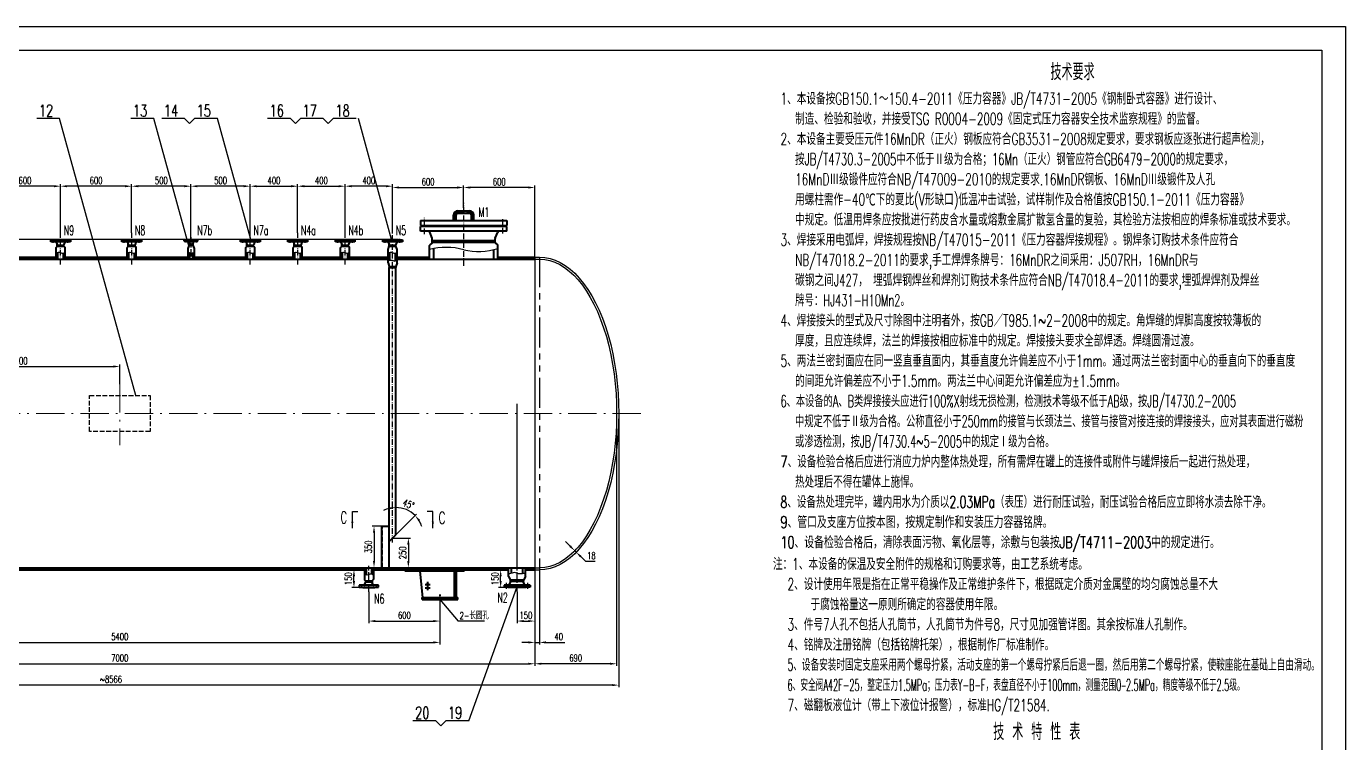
# Model space of a CAD drawing. Header units: millimetres. Extents: x -377034 to -360214, y -58044 to -36999.
# Drawn here: x -371340 to -360214, y -52202 to -46164 of the extents above; entities that cross this region are included whole.
import ezdxf
from ezdxf.enums import TextEntityAlignment as Align

# ---------------------------------------------------------------- set-up
doc = ezdxf.new("R2010")
doc.units = ezdxf.units.MM
for name, pattern in [('ACAD_ISO02W100', [11, 8, -3]), ('ACAD_ISO10W100', [18.7, 12, -3, 0.7, -3]), ('CENTERX2', [101.6, 63.5, -12.7, 12.7, -12.7]), ('PHANTOMX2', [127, 63.5, -12.7, 12.7, -12.7, 12.7, -12.7])]:
    doc.linetypes.add(name, pattern=pattern)
for name, color, linetype in [('cdr_dim', 7, 'Continuous'), ('cdr_dwg1', 4, 'Continuous'), ('cdr_text', 7, 'Continuous'), ('图层1', 1, 'CENTERX2'), ('图层3', 211, 'Continuous'), ('图层5', 231, 'PHANTOMX2')]:
    doc.layers.add(name, color=color, linetype=linetype)
doc.layers.add('中心线', color=1, linetype='ACAD_ISO10W100', lineweight=18)
doc.layers.add('图层2', color=4, linetype='Continuous', lineweight=40)
doc.styles.add('HZ', font='ROMANS.shx', dxfattribs={"width": 0.667, "height": 54, "bigfont": 'HZ.shx'})
doc.styles.add('比例1：20', font='ROMANS.shx', dxfattribs={"width": 0.7, "height": 60, "bigfont": 'HZ.shx'})
doc.dimstyles.new('副本比例1：20', dxfattribs={"dimtxt": 60, "dimasz": 55, "dimexe": 17, "dimexo": 0, "dimgap": 18, "dimtad": 1, "dimtoh": 1, "dimdsep": 46, "dimtxsty": '比例1：20', "dimcen": 25, "dimclre": 256, "dimclrt": 256, "dimadec": 0, "dimazin": 0, "dimtfac": 1, "dimtmove": 0, "dimatfit": 3, "dimfxl": 1, "dimlwd": -1, "dimlwe": -1, "dimarcsym": 0})
doc.dimstyles.new('比例1：20', dxfattribs={"dimtxt": 60, "dimasz": 55, "dimexe": 17, "dimexo": 0, "dimgap": 18, "dimtad": 1, "dimdsep": 46, "dimtxsty": '比例1：20', "dimcen": 25, "dimclrd": 256, "dimclre": 256, "dimclrt": 256, "dimadec": 0, "dimazin": 0, "dimtfac": 1, "dimtmove": 0, "dimatfit": 3, "dimfxl": 1, "dimlwd": -1, "dimlwe": -1, "dimarcsym": 0})

# ---------------------------------------------------------------- blocks, each defined once
blk = doc.blocks.new('*D6')
for p, q in [((-373252, -51043), (-373252, -51374)), ((-367852, -51005), (-367852, -51374)), ((-373197, -51357), (-367907, -51357))]:
    blk.add_line(p, q)
for points in [[(-373197, -51348), (-373197, -51366), (-373252, -51357)], [(-367907, -51348), (-367907, -51366), (-367852, -51357)]]:
    blk.add_solid(points)
at = {"layer": 'Defpoints', "color": 0}
for p in [(-373252, -51043), (-367852, -51005), (-367852, -51357)]:
    blk.add_point(p, dxfattribs=at)
at = {"insert": (-370552, -51309), "char_height": 60, "attachment_point": 5, "style": '比例1：20'}
blk.add_mtext('5400', dxfattribs=at)
blk = doc.blocks.new('*D5')
for p, q in [((-367052, -50745), (-367052, -51554)), ((-374052, -51206), (-374052, -51554)), ((-373997, -51537), (-367107, -51537))]:
    blk.add_line(p, q)
for points in [[(-373997, -51528), (-373997, -51546), (-374052, -51537)], [(-367107, -51528), (-367107, -51546), (-367052, -51537)]]:
    blk.add_solid(points)
at = {"layer": 'Defpoints', "color": 0}
for p in [(-367052, -50745), (-374052, -51206), (-367052, -51537)]:
    blk.add_point(p, dxfattribs=at)
at = {"insert": (-370552, -51489), "char_height": 60, "attachment_point": 5, "style": '比例1：20'}
blk.add_mtext('7000', dxfattribs=at)
blk = doc.blocks.new('*D9')
for p, q in [((-366362, -49427), (-366362, -51554)), ((-367052, -50727), (-367052, -51554)), ((-366417, -51537), (-366997, -51537))]:
    blk.add_line(p, q)
for points in [[(-366997, -51528), (-366997, -51546), (-367052, -51537)], [(-366417, -51528), (-366417, -51546), (-366362, -51537)]]:
    blk.add_solid(points)
at = {"layer": 'Defpoints', "color": 0}
for p in [(-366362, -49427), (-367052, -50727), (-367052, -51537)]:
    blk.add_point(p, dxfattribs=at)
at = {"insert": (-366707, -51489), "char_height": 60, "attachment_point": 5, "style": '比例1：20'}
blk.add_mtext('690', dxfattribs=at)
blk = doc.blocks.new('*D12')
for p, q in [((-367052, -50739), (-367052, -51374)), ((-367012, -50739), (-367012, -51374)), ((-367107, -51357), (-367162, -51357)), ((-367052, -51357), (-367012, -51357)), ((-366957, -51357), (-366798, -51357))]:
    blk.add_line(p, q)
for points in [[(-367107, -51348), (-367107, -51366), (-367052, -51357)], [(-366957, -51348), (-366957, -51366), (-367012, -51357)]]:
    blk.add_solid(points)
at = {"layer": 'Defpoints', "color": 0}
for p in [(-367052, -50739), (-367012, -50739), (-367012, -51357)]:
    blk.add_point(p, dxfattribs=at)
at = {"insert": (-366850, -51309), "char_height": 60, "attachment_point": 5, "style": '比例1：20'}
blk.add_mtext('40', dxfattribs=at)
blk = doc.blocks.new('*D17')
for p, q in [((-367652, -47652), (-367652, -47505)), ((-367052, -48109), (-367052, -47505)), ((-367107, -47522), (-367597, -47522))]:
    blk.add_line(p, q)
for points in [[(-367597, -47513), (-367597, -47531), (-367652, -47522)], [(-367107, -47513), (-367107, -47531), (-367052, -47522)]]:
    blk.add_solid(points)
at = {"layer": 'Defpoints', "color": 0}
for p in [(-367652, -47522), (-367652, -47652), (-367052, -48109)]:
    blk.add_point(p, dxfattribs=at)
at = {"insert": (-367352, -47474), "char_height": 60, "attachment_point": 5, "style": '比例1：20'}
blk.add_mtext('600', dxfattribs=at)
blk = doc.blocks.new('*D27')
for p, q in [((-368252, -47905), (-368252, -47505)), ((-367652, -47692), (-367652, -47505))]:
    blk.add_line(p, q)
at = {"color": 0}
blk.add_line((-368197, -47522), (-367707, -47522), dxfattribs=at)
for points in [[(-368197, -47513), (-368197, -47531), (-368252, -47522)], [(-367707, -47513), (-367707, -47531), (-367652, -47522)]]:
    blk.add_solid(points, dxfattribs=at)
at = {"layer": 'Defpoints', "color": 0}
for p in [(-367652, -47522), (-367652, -47692), (-368252, -47905)]:
    blk.add_point(p, dxfattribs=at)
at = {"insert": (-367952, -47474), "char_height": 60, "attachment_point": 5, "style": '比例1：20'}
blk.add_mtext('600', dxfattribs=at)
blk = doc.blocks.new('*D28')
for p, q in [((-368652, -47905), (-368652, -47494)), ((-368252, -47905), (-368252, -47494))]:
    blk.add_line(p, q)
at = {"color": 0}
blk.add_line((-368307, -47511), (-368597, -47511), dxfattribs=at)
for points in [[(-368597, -47502), (-368597, -47520), (-368652, -47511)], [(-368307, -47502), (-368307, -47520), (-368252, -47511)]]:
    blk.add_solid(points, dxfattribs=at)
at = {"layer": 'Defpoints', "color": 0}
for p in [(-368652, -47511), (-368652, -47905), (-368252, -47905)]:
    blk.add_point(p, dxfattribs=at)
at = {"insert": (-368452, -47463), "char_height": 60, "attachment_point": 5, "style": '比例1：20'}
blk.add_mtext('400', dxfattribs=at)
blk = doc.blocks.new('*D29')
for p, q in [((-369052, -47905), (-369052, -47494)), ((-368652, -47700), (-368652, -47494))]:
    blk.add_line(p, q)
at = {"color": 0}
blk.add_line((-368997, -47511), (-368707, -47511), dxfattribs=at)
for points in [[(-368997, -47502), (-368997, -47520), (-369052, -47511)], [(-368707, -47502), (-368707, -47520), (-368652, -47511)]]:
    blk.add_solid(points, dxfattribs=at)
at = {"layer": 'Defpoints', "color": 0}
for p in [(-368652, -47511), (-368652, -47700), (-369052, -47905)]:
    blk.add_point(p, dxfattribs=at)
at = {"insert": (-368852, -47463), "char_height": 60, "attachment_point": 5, "style": '比例1：20'}
blk.add_mtext('400', dxfattribs=at)
blk = doc.blocks.new('*D30')
for p, q in [((-369452, -47905), (-369452, -47494)), ((-369052, -47783), (-369052, -47494))]:
    blk.add_line(p, q)
at = {"color": 0}
blk.add_line((-369397, -47511), (-369107, -47511), dxfattribs=at)
for points in [[(-369397, -47502), (-369397, -47520), (-369452, -47511)], [(-369107, -47502), (-369107, -47520), (-369052, -47511)]]:
    blk.add_solid(points, dxfattribs=at)
at = {"layer": 'Defpoints', "color": 0}
for p in [(-369052, -47511), (-369052, -47783), (-369452, -47905)]:
    blk.add_point(p, dxfattribs=at)
at = {"insert": (-369252, -47463), "char_height": 60, "attachment_point": 5, "style": '比例1：20'}
blk.add_mtext('400', dxfattribs=at)
blk = doc.blocks.new('*D31')
for p, q in [((-369952, -47955), (-369952, -47494)), ((-369452, -47619), (-369452, -47494))]:
    blk.add_line(p, q)
at = {"color": 0}
blk.add_line((-369507, -47511), (-369897, -47511), dxfattribs=at)
for points in [[(-369897, -47502), (-369897, -47520), (-369952, -47511)], [(-369507, -47502), (-369507, -47520), (-369452, -47511)]]:
    blk.add_solid(points, dxfattribs=at)
at = {"layer": 'Defpoints', "color": 0}
for p in [(-369952, -47511), (-369452, -47619), (-369952, -47955)]:
    blk.add_point(p, dxfattribs=at)
at = {"insert": (-369702, -47463), "char_height": 60, "attachment_point": 5, "style": '比例1：20'}
blk.add_mtext('500', dxfattribs=at)
blk = doc.blocks.new('*D32')
for p, q in [((-370452, -47905), (-370452, -47494)), ((-369952, -47556), (-369952, -47494))]:
    blk.add_line(p, q)
at = {"color": 0}
blk.add_line((-370007, -47511), (-370397, -47511), dxfattribs=at)
for points in [[(-370397, -47502), (-370397, -47520), (-370452, -47511)], [(-370007, -47502), (-370007, -47520), (-369952, -47511)]]:
    blk.add_solid(points, dxfattribs=at)
at = {"layer": 'Defpoints', "color": 0}
for p in [(-370452, -47511), (-369952, -47556), (-370452, -47905)]:
    blk.add_point(p, dxfattribs=at)
at = {"insert": (-370202, -47463), "char_height": 60, "attachment_point": 5, "style": '比例1：20'}
blk.add_mtext('500', dxfattribs=at)
blk = doc.blocks.new('*D33')
for p, q in [((-371052, -47905), (-371052, -47494)), ((-370452, -47779), (-370452, -47494))]:
    blk.add_line(p, q)
at = {"color": 0}
blk.add_line((-370507, -47511), (-370997, -47511), dxfattribs=at)
for points in [[(-370997, -47502), (-370997, -47520), (-371052, -47511)], [(-370507, -47502), (-370507, -47520), (-370452, -47511)]]:
    blk.add_solid(points, dxfattribs=at)
at = {"layer": 'Defpoints', "color": 0}
for p in [(-371052, -47511), (-370452, -47779), (-371052, -47905)]:
    blk.add_point(p, dxfattribs=at)
at = {"insert": (-370752, -47463), "char_height": 60, "attachment_point": 5, "style": '比例1：20'}
blk.add_mtext('600', dxfattribs=at)
blk = doc.blocks.new('*D34')
for p, q in [((-371652, -47905), (-371652, -47494)), ((-371052, -47805), (-371052, -47494))]:
    blk.add_line(p, q)
at = {"color": 0}
blk.add_line((-371107, -47511), (-371597, -47511), dxfattribs=at)
for points in [[(-371597, -47502), (-371597, -47520), (-371652, -47511)], [(-371107, -47502), (-371107, -47520), (-371052, -47511)]]:
    blk.add_solid(points, dxfattribs=at)
at = {"layer": 'Defpoints', "color": 0}
for p in [(-371652, -47511), (-371052, -47805), (-371652, -47905)]:
    blk.add_point(p, dxfattribs=at)
at = {"insert": (-371352, -47463), "char_height": 60, "attachment_point": 5, "style": '比例1：20'}
blk.add_mtext('600', dxfattribs=at)
blk = doc.blocks.new('*D38')
for p, q in [((-368452, -50930), (-368452, -51194)), ((-367852, -51064), (-367852, -51194))]:
    blk.add_line(p, q)
at = {"color": 0}
blk.add_line((-368397, -51177), (-367907, -51177), dxfattribs=at)
for points in [[(-368397, -51168), (-368397, -51186), (-368452, -51177)], [(-367907, -51168), (-367907, -51186), (-367852, -51177)]]:
    blk.add_solid(points, dxfattribs=at)
at = {"layer": 'Defpoints', "color": 0}
for p in [(-368452, -50930), (-367852, -51064), (-367852, -51177)]:
    blk.add_point(p, dxfattribs=at)
at = {"insert": (-368152, -51129), "char_height": 60, "attachment_point": 5, "style": '比例1：20'}
blk.add_mtext('600', dxfattribs=at)
blk = doc.blocks.new('*D40')
for p, q in [((-367202, -50930), (-367202, -51194)), ((-367052, -50949), (-367052, -51194))]:
    blk.add_line(p, q)
at = {"color": 0}
blk.add_line((-367147, -51177), (-367107, -51177), dxfattribs=at)
for points in [[(-367147, -51168), (-367147, -51186), (-367202, -51177)], [(-367107, -51168), (-367107, -51186), (-367052, -51177)]]:
    blk.add_solid(points, dxfattribs=at)
at = {"layer": 'Defpoints', "color": 0}
for p in [(-367202, -50930), (-367052, -50949), (-367052, -51177)]:
    blk.add_point(p, dxfattribs=at)
at = {"insert": (-367127, -51129), "char_height": 60, "attachment_point": 5, "style": '比例1：20'}
blk.add_mtext('150', dxfattribs=at)
blk = doc.blocks.new('*D42')
for p, q in [((-367298, -50745), (-367357, -50745)), ((-367280, -50895), (-367357, -50895))]:
    blk.add_line(p, q)
at = {"color": 0}
blk.add_line((-367340, -50840), (-367340, -50800), dxfattribs=at)
for points in [[(-367349, -50800), (-367331, -50800), (-367340, -50745)], [(-367349, -50840), (-367331, -50840), (-367340, -50895)]]:
    blk.add_solid(points, dxfattribs=at)
at = {"layer": 'Defpoints', "color": 0}
for p in [(-367340, -50745), (-367298, -50745), (-367280, -50895)]:
    blk.add_point(p, dxfattribs=at)
at = {"insert": (-367388, -50820), "char_height": 60, "attachment_point": 5, "rotation": 90, "style": '比例1：20'}
blk.add_mtext('150', dxfattribs=at)
blk = doc.blocks.new('*D45')
for p, q in [((-368501, -50745), (-368594, -50745)), ((-368501, -50895), (-368594, -50895))]:
    blk.add_line(p, q)
at = {"color": 0}
blk.add_line((-368577, -50840), (-368577, -50800), dxfattribs=at)
for points in [[(-368587, -50800), (-368568, -50800), (-368577, -50745)], [(-368587, -50840), (-368568, -50840), (-368577, -50895)]]:
    blk.add_solid(points, dxfattribs=at)
at = {"layer": 'Defpoints', "color": 0}
for p in [(-368577, -50745), (-368501, -50745), (-368501, -50895)]:
    blk.add_point(p, dxfattribs=at)
at = {"insert": (-368625, -50820), "char_height": 60, "attachment_point": 5, "rotation": 90, "style": '比例1：20'}
blk.add_mtext('150', dxfattribs=at)
blk = doc.blocks.new('*D48')
for p, q in [((-366344, -49427), (-366344, -51734)), ((-374910, -51207), (-374910, -51734))]:
    blk.add_line(p, q)
at = {"color": 0}
blk.add_line((-366399, -51717), (-374855, -51717), dxfattribs=at)
for points in [[(-374855, -51708), (-374855, -51726), (-374910, -51717)], [(-366399, -51708), (-366399, -51726), (-366344, -51717)]]:
    blk.add_solid(points, dxfattribs=at)
at = {"layer": 'Defpoints', "color": 0}
for p in [(-366344, -49427), (-374910, -51207), (-374910, -51717)]:
    blk.add_point(p, dxfattribs=at)
at = {"insert": (-370627, -51669), "char_height": 60, "attachment_point": 5, "style": '比例1：20'}
blk.add_mtext('~8566', dxfattribs=at)
blk = doc.blocks.new('*D49')
for p, q in [((-372252, -49131), (-372252, -49014)), ((-370552, -49180), (-370552, -49014))]:
    blk.add_line(p, q)
at = {"color": 0}
blk.add_line((-372197, -49031), (-370607, -49031), dxfattribs=at)
for points in [[(-372197, -49022), (-372197, -49040), (-372252, -49031)], [(-370607, -49022), (-370607, -49040), (-370552, -49031)]]:
    blk.add_solid(points, dxfattribs=at)
at = {"layer": 'Defpoints', "color": 0}
for p in [(-370552, -49031), (-372252, -49131), (-370552, -49180)]:
    blk.add_point(p, dxfattribs=at)
at = {"insert": (-371402, -48983), "char_height": 60, "attachment_point": 5, "style": '比例1：20'}
blk.add_mtext('1700', dxfattribs=at)
blk = doc.blocks.new('*D53')
for p, q in [((-368252, -50477), (-368101, -50477)), ((-368225, -50727), (-368101, -50727))]:
    blk.add_line(p, q)
at = {"color": 0}
blk.add_line((-368118, -50532), (-368118, -50672), dxfattribs=at)
for points in [[(-368128, -50532), (-368109, -50532), (-368118, -50477)], [(-368128, -50672), (-368109, -50672), (-368118, -50727)]]:
    blk.add_solid(points, dxfattribs=at)
at = {"layer": 'Defpoints', "color": 0}
for p in [(-368252, -50477), (-368225, -50727), (-368118, -50727)]:
    blk.add_point(p, dxfattribs=at)
at = {"insert": (-368166, -50602), "char_height": 60, "attachment_point": 5, "rotation": 90, "style": '比例1：20'}
blk.add_mtext('250', dxfattribs=at)
blk = doc.blocks.new('*D52')
for p, q in [((-368343, -50377), (-368425, -50377)), ((-368343, -50727), (-368425, -50727))]:
    blk.add_line(p, q)
at = {"color": 0}
blk.add_line((-368408, -50432), (-368408, -50672), dxfattribs=at)
for points in [[(-368417, -50432), (-368399, -50432), (-368408, -50377)], [(-368417, -50672), (-368399, -50672), (-368408, -50727)]]:
    blk.add_solid(points, dxfattribs=at)
at = {"layer": 'Defpoints', "color": 0}
for p in [(-368343, -50377), (-368408, -50727), (-368343, -50727)]:
    blk.add_point(p, dxfattribs=at)
at = {"insert": (-368456, -50552), "char_height": 60, "attachment_point": 5, "rotation": 90, "style": '比例1：20'}
blk.add_mtext('350', dxfattribs=at)
blk = doc.blocks.new('*D75')
at = {"color": 0}
for p, q in [((-366755, -50546), (-366794, -50507)), ((-366715, -50584), (-366703, -50596)), ((-366663, -50634), (-366624, -50673)), ((-366624, -50673), (-366544, -50673))]:
    blk.add_line(p, q, dxfattribs=at)
for p, q in [((-366715, -50584), (-366703, -50572)), ((-366703, -50596), (-366691, -50584))]:
    blk.add_line(p, q)
for points in [[(-366748, -50539), (-366761, -50552), (-366715, -50584)], [(-366657, -50628), (-366670, -50641), (-366703, -50596)]]:
    blk.add_solid(points, dxfattribs=at)
at = {"layer": 'Defpoints', "color": 0}
for p in [(-366715, -50584), (-366703, -50596), (-366703, -50596)]:
    blk.add_point(p, dxfattribs=at)
at = {"insert": (-366575, -50625), "char_height": 60, "attachment_point": 5, "style": '比例1：20'}
blk.add_mtext('18', dxfattribs=at)
blk = doc.blocks.new('*D76')
blk.add_line((-368223, -50449), (-368049, -50275))
at = {"color": 0}
for start, end in [(103.7807, 117.5614), (45, 90), (17.4386, 31.2193)]:
    blk.add_arc((-368223, -50449), 229, start, end, dxfattribs=at)
for points in [[(-368279, -50217), (-368277, -50235), (-368223, -50219)], [(-368034, -50336), (-368020, -50324), (-368061, -50287)]]:
    blk.add_solid(points, dxfattribs=at)
at = {"layer": 'Defpoints', "color": 0}
for p in [(-368223, -48195), (-368108, -50250), (-368280, -50506), (-368223, -50449), (-368223, -50449)]:
    blk.add_point(p, dxfattribs=at)
at = {"insert": (-368117, -50193), "char_height": 60, "attachment_point": 5, "rotation": 337.5, "style": '比例1：20'}
blk.add_mtext('45°', dxfattribs=at)

msp = doc.modelspace()

# ---------------------------------------------------------------- linework, layer by layer
for p, q in [((-368301.109, -47959.16), (-372851.609, -47959.16)), ((-367201.609, -50703.714), (-367201.609, -49346.212))]:
    msp.add_line(p, q)
at = {"color": 6, "linetype": 'ACAD_ISO02W100', "ltscale": 5}
msp.add_line((-368337.109, -50727.16), (-368337.109, -50377.16), dxfattribs=at)
msp.add_lwpolyline([(-370807.293, -49275.236), (-370295.924, -49275.236), (-370295.924, -49579.084), (-370807.293, -49579.084)], close=True, dxfattribs=at)
for centre, radius, start, end in [((-367799.762, -48604.208), 577.544, 75.1361801, 104.1152095), ((-367524.859, -47582.337), 480.665, 254.7104808, 289.7278844)]:
    msp.add_arc(centre, radius, start, end)
for points, knots in [([(-371089.609, -48074.437), (-371074.614, -48068.61), (-371051.327, -48065.654), (-371040.471, -48080.915), (-371026.678, -48074.587), (-371013.609, -48068.312)], [34.44288027, 34.44288027, 34.44288027, 34.44288027, 44.492954703, 77.289842387, 88.133092098, 88.133092098, 88.133092098, 88.133092098]), ([(-370489.609, -48074.437), (-370474.614, -48068.61), (-370451.327, -48065.654), (-370440.471, -48080.915), (-370426.678, -48074.587), (-370413.609, -48068.312)], [34.44288027, 34.44288027, 34.44288027, 34.44288027, 44.492954703, 77.289842387, 88.133092098, 88.133092098, 88.133092098, 88.133092098]), ([(-369489.609, -48074.437), (-369474.614, -48068.61), (-369451.327, -48065.654), (-369440.471, -48080.915), (-369426.678, -48074.587), (-369413.609, -48068.312)], [34.44288027, 34.44288027, 34.44288027, 34.44288027, 44.492954703, 77.289842387, 88.133092098, 88.133092098, 88.133092098, 88.133092098]), ([(-369089.609, -48074.437), (-369074.614, -48068.61), (-369051.327, -48065.654), (-369040.471, -48080.915), (-369026.678, -48074.587), (-369013.609, -48068.312)], [34.44288027, 34.44288027, 34.44288027, 34.44288027, 44.492954703, 77.289842387, 88.133092098, 88.133092098, 88.133092098, 88.133092098]), ([(-368689.609, -48074.437), (-368674.614, -48068.61), (-368651.327, -48065.654), (-368640.471, -48080.915), (-368626.678, -48074.587), (-368613.609, -48068.312)], [34.44288027, 34.44288027, 34.44288027, 34.44288027, 44.492954703, 77.289842387, 88.133092098, 88.133092098, 88.133092098, 88.133092098]), ([(-368289.609, -48074.437), (-368274.614, -48068.61), (-368251.327, -48065.654), (-368240.471, -48080.915), (-368226.678, -48074.587), (-368213.609, -48068.312)], [34.44288027, 34.44288027, 34.44288027, 34.44288027, 44.492954703, 77.289842387, 88.133092098, 88.133092098, 88.133092098, 88.133092098]), ([(-368289.609, -48139.574), (-368274.614, -48133.747), (-368251.327, -48130.79), (-368240.471, -48146.051), (-368226.678, -48139.723), (-368213.609, -48133.448)], [34.44288027, 34.44288027, 34.44288027, 34.44288027, 44.492954703, 77.289842387, 88.133092098, 88.133092098, 88.133092098, 88.133092098]), ([(-368489.609, -50779.882), (-368474.614, -50785.71), (-368451.327, -50788.666), (-368440.471, -50773.405), (-368426.678, -50779.733), (-368413.609, -50786.008)], [34.44288027, 34.44288027, 34.44288027, 34.44288027, 44.492954703, 77.289842387, 88.133092098, 88.133092098, 88.133092098, 88.133092098]), ([(-367129.609, -50771.21), (-367154.691, -50778.025), (-367199.089, -50785.189), (-367215.49, -50757.235), (-367245.507, -50775.851), (-367273.609, -50781.727)], [22.429289953, 22.429289953, 22.429289953, 22.429289953, 36.006468275, 93.636422295, 123.473749473, 123.473749473, 123.473749473, 123.473749473])]:
    msp.add_open_spline(points, degree=3, knots=knots)
at = {"layer": 'cdr_dim', "linetype": 'Continuous'}
for p, q in [((-371059.797, -46941.008), (-371252.635, -46941.008)), ((-370265.439, -46941.008), (-370458.277, -46941.008)), ((-370006.035, -46941.008), (-370198.873, -46941.008)), ((-369728.431, -46941.008), (-369921.27, -46941.008)), ((-369113.624, -46941.008), (-369306.462, -46941.008)), ((-368836.02, -46941.008), (-369028.859, -46941.008)), ((-368558.417, -46941.008), (-368751.256, -46941.008)), ((-367608.879, -52017.376), (-367203.575, -50895.16)), ((-367851.609, -50995.16), (-367697.382, -51177.121)), ((-367476.763, -51177.121), (-367697.382, -51177.121)), ((-367886.482, -52017.376), (-368079.321, -52017.376)), ((-367608.879, -52017.376), (-367801.718, -52017.376))]:
    msp.add_line(p, q, dxfattribs=at)
at = {"layer": 'cdr_dim'}
for p, q in [((-370417.528, -49275.236), (-371059.797, -46941.008)), ((-369970.069, -48014.486), (-370265.439, -46941.008)), ((-369448.284, -47959.16), (-369728.431, -46941.008)), ((-368259.836, -47959.16), (-368539.983, -46941.008))]:
    msp.add_line(p, q, dxfattribs=at)
at = {"layer": 'cdr_dim', "linetype": 'Continuous', "ltscale": 0.1}
for p, q in [((-370006.035, -46941.008), (-369963.652, -46983.39)), ((-369921.27, -46941.008), (-369963.652, -46983.39)), ((-369113.624, -46941.008), (-369071.241, -46983.39)), ((-369028.859, -46941.008), (-369071.241, -46983.39)), ((-368836.02, -46941.008), (-368793.638, -46983.39)), ((-368751.256, -46941.008), (-368793.638, -46983.39)), ((-367886.482, -52017.376), (-367844.1, -52059.758)), ((-367801.718, -52017.376), (-367844.1, -52059.758))]:
    msp.add_line(p, q, dxfattribs=at)
at = {"layer": 'cdr_dim', "linetype": 'Continuous'}
msp.add_lwpolyline([(-377033.812, -58043.704), (-377033.812, -46163.704), (-360213.812, -46163.704), (-360213.812, -58043.704)], close=True, dxfattribs=at)
at = {"layer": 'cdr_dwg1', "linetype": 'Continuous'}
for p, q in [((-376533.812, -46363.704), (-360413.812, -46363.704)), ((-360413.812, -46363.704), (-360413.812, -57843.704)), ((-367051.609, -48109.16), (-367011.609, -48109.16)), ((-367051.609, -48109.16), (-367051.609, -50745.16)), ((-367051.609, -48127.16), (-367011.609, -48127.16)), ((-367051.609, -50727.16), (-367011.609, -50727.16)), ((-367051.609, -50745.16), (-367011.609, -50745.16))]:
    msp.add_line(p, q, dxfattribs=at)
at = {"layer": 'cdr_dwg1', "linetype": 'Continuous', "extrusion": (0, 0, -1)}
for major_axis, ratio in [((0, 1318), 0.506828528), ((0, 1300), 0.5)]:
    msp.add_ellipse((-367011.609, -49427.16), major_axis=major_axis, ratio=ratio, start_param=0, end_param=3.141592654, dxfattribs=at)
at = {"layer": '中心线', "ltscale": 20}
for p, q in [((-370551.609, -49179.671), (-370551.609, -49693.641)), ((-374998.685, -49427.16), (-366139.824, -49427.16))]:
    msp.add_line(p, q, dxfattribs=at)
at = {"layer": '图层1', "color": 1, "linetype": 'ACAD_ISO10W100', "ltscale": 4}
for p, q in [((-367701.609, -47729.19), (-367601.609, -47729.19)), ((-367651.609, -48181.208), (-367651.609, -47651.558)), ((-367981.609, -47914.294), (-367981.609, -47778.72)), ((-367726.609, -47799.19), (-367726.609, -47754.19)), ((-367576.609, -47799.19), (-367576.609, -47754.19)), ((-367321.609, -47910.876), (-367321.609, -47782.998)), ((-371051.609, -48170.208), (-371051.609, -47905.383)), ((-370451.609, -48170.208), (-370451.609, -47905.383)), ((-369451.609, -48170.208), (-369451.609, -47905.383)), ((-369051.609, -48170.208), (-369051.609, -47905.383)), ((-368651.609, -48170.208), (-368651.609, -47905.383)), ((-368251.609, -50515.324), (-368251.609, -47905.383))]:
    msp.add_line(p, q, dxfattribs=at)
at = {"layer": '图层1'}
for p, q in [((-369951.609, -47939.7), (-369951.609, -48142.826)), ((-371114.109, -47988.16), (-371114.109, -47955.476)), ((-370989.109, -47988.16), (-370989.109, -47954.755)), ((-370514.109, -47988.16), (-370514.109, -47955.476)), ((-370389.109, -47988.16), (-370389.109, -47954.755)), ((-369994.109, -47955.77), (-369994.109, -47985.773)), ((-369909.109, -47955.77), (-369909.109, -47985.773)), ((-369514.109, -47988.16), (-369514.109, -47955.476)), ((-369389.109, -47988.16), (-369389.109, -47954.755)), ((-369114.109, -47988.16), (-369114.109, -47955.476)), ((-368989.109, -47988.16), (-368989.109, -47954.755)), ((-368714.109, -47988.16), (-368714.109, -47955.476)), ((-368589.109, -47988.16), (-368589.109, -47954.755)), ((-368314.109, -47988.16), (-368314.109, -47955.476)), ((-368189.109, -47988.16), (-368189.109, -47954.755)), ((-368451.609, -50929.839), (-368451.609, -50710.434)), ((-367201.609, -50929.839), (-367201.609, -50703.714)), ((-368514.109, -50866.16), (-368514.109, -50898.844)), ((-368389.109, -50866.16), (-368389.109, -50899.565)), ((-367291.609, -50904.099), (-367291.609, -50854.507)), ((-367111.609, -50904.099), (-367111.609, -50854.507))]:
    msp.add_line(p, q, dxfattribs=at)
at = {"layer": '图层1', "color": 1, "linetype": 'ACAD_ISO10W100', "ltscale": 4}
for centre, start, end in [((-367701.609, -47754.19), 90, 180), ((-367601.609, -47754.19), 0, 90)]:
    msp.add_arc(centre, 25, start, end, dxfattribs=at)
at = {"layer": '图层2'}
for p, q in [((-367701.609, -47719.19), (-367601.609, -47719.19)), ((-368016.609, -47799.19), (-367286.609, -47799.19)), ((-368016.609, -47799.19), (-368016.609, -47842.19)), ((-367736.609, -47799.19), (-367736.609, -47754.19)), ((-367716.609, -47799.19), (-367716.609, -47754.19)), ((-367701.609, -47739.19), (-367601.609, -47739.19)), ((-367586.609, -47799.19), (-367586.609, -47754.19)), ((-367566.609, -47799.19), (-367566.609, -47754.19)), ((-367286.609, -47799.19), (-367286.609, -47842.19)), ((-368016.609, -47842.19), (-367286.609, -47842.19)), ((-367286.609, -47850.69), (-368016.609, -47850.69)), ((-368016.609, -47889.69), (-368016.609, -47850.69)), ((-367286.609, -47889.69), (-368016.609, -47889.69)), ((-367347.109, -47845.69), (-367956.109, -47845.69)), ((-367956.109, -47845.69), (-367956.109, -47850.69)), ((-367939.109, -47842.19), (-367939.109, -47845.69)), ((-367917.505, -47948.503), (-367938.556, -47897.14)), ((-367916.609, -47970.69), (-367916.609, -47953.054)), ((-367386.609, -47970.69), (-367386.609, -47953.054)), ((-367385.712, -47948.503), (-367364.662, -47897.14)), ((-367364.109, -47845.69), (-367364.109, -47842.19)), ((-367347.109, -47850.69), (-367347.109, -47845.69)), ((-367286.609, -47889.69), (-367286.609, -47850.69)), ((-371134.109, -47979.16), (-371134.109, -47963.16)), ((-371134.109, -47963.16), (-370969.109, -47963.16)), ((-370969.109, -47979.16), (-371134.109, -47979.16)), ((-371101.109, -47959.16), (-371002.109, -47959.16)), ((-371101.109, -47963.16), (-371101.109, -47959.16)), ((-371089.609, -48127.16), (-371089.609, -48028.731)), ((-371081.573, -48018.624), (-371088.144, -48025.195)), ((-371087.401, -47982.427), (-371080.419, -48001.321)), ((-371080.558, -48017.16), (-371022.66, -48017.16)), ((-371080.109, -48015.089), (-371080.109, -48003.054)), ((-371080.109, -48007.16), (-371023.109, -48007.16)), ((-371023.109, -48015.089), (-371023.109, -48003.054)), ((-371023.109, -48015.089), (-371023.109, -48003.054)), ((-371015.816, -47982.427), (-371022.799, -48001.321)), ((-371021.644, -48018.624), (-371015.073, -48025.195)), ((-371013.609, -48127.16), (-371013.609, -48028.731)), ((-371002.109, -47959.16), (-371002.109, -47963.16)), ((-370969.109, -47963.16), (-370969.109, -47979.16)), ((-370534.109, -47979.16), (-370534.109, -47963.16)), ((-370534.109, -47963.16), (-370369.109, -47963.16)), ((-370369.109, -47979.16), (-370534.109, -47979.16)), ((-370501.109, -47959.16), (-370402.109, -47959.16)), ((-370501.109, -47963.16), (-370501.109, -47959.16)), ((-370489.609, -48127.16), (-370489.609, -48028.731)), ((-370481.573, -48018.624), (-370488.144, -48025.195)), ((-370487.401, -47982.427), (-370480.419, -48001.321)), ((-370480.558, -48017.16), (-370422.66, -48017.16)), ((-370480.109, -48015.089), (-370480.109, -48003.054)), ((-370480.109, -48007.16), (-370423.109, -48007.16)), ((-370423.109, -48015.089), (-370423.109, -48003.054)), ((-370423.109, -48015.089), (-370423.109, -48003.054)), ((-370415.816, -47982.427), (-370422.799, -48001.321)), ((-370421.644, -48018.624), (-370415.073, -48025.195)), ((-370413.609, -48127.16), (-370413.609, -48028.731)), ((-370402.109, -47959.16), (-370402.109, -47963.16)), ((-370369.109, -47963.16), (-370369.109, -47979.16)), ((-370009.109, -47975.16), (-370009.109, -47963.16)), ((-370009.109, -47963.16), (-369894.109, -47963.16)), ((-370009.109, -47975.16), (-369894.109, -47975.16)), ((-369984.109, -47959.16), (-369919.109, -47959.16)), ((-369984.109, -47963.16), (-369984.109, -47959.16)), ((-369967.609, -48007.089), (-369977.609, -48037.16)), ((-369977.609, -48037.16), (-369977.609, -48127.16)), ((-369973.645, -47977.777), (-369967.855, -47993.49)), ((-369967.609, -47994.873), (-369967.609, -48007.089)), ((-369967.609, -47999.16), (-369935.609, -47999.16)), ((-369967.609, -48007.16), (-369935.609, -48007.16)), ((-369935.609, -47994.873), (-369935.609, -48007.089)), ((-369935.609, -48007.089), (-369925.609, -48037.16)), ((-369929.573, -47977.777), (-369935.362, -47993.49)), ((-369925.609, -48037.16), (-369925.609, -48127.16)), ((-369919.109, -47963.16), (-369919.109, -47959.16)), ((-369894.109, -47975.16), (-369894.109, -47963.16)), ((-369534.109, -47979.16), (-369534.109, -47963.16)), ((-369534.109, -47963.16), (-369369.109, -47963.16)), ((-369369.109, -47979.16), (-369534.109, -47979.16)), ((-369501.109, -47959.16), (-369402.109, -47959.16)), ((-369501.109, -47963.16), (-369501.109, -47959.16)), ((-369489.609, -48127.16), (-369489.609, -48028.731)), ((-369481.573, -48018.624), (-369488.144, -48025.195)), ((-369487.401, -47982.427), (-369480.419, -48001.321)), ((-369480.558, -48017.16), (-369422.66, -48017.16)), ((-369480.109, -48015.089), (-369480.109, -48003.054)), ((-369480.109, -48007.16), (-369423.109, -48007.16)), ((-369423.109, -48015.089), (-369423.109, -48003.054)), ((-369423.109, -48015.089), (-369423.109, -48003.054)), ((-369415.816, -47982.427), (-369422.799, -48001.321)), ((-369421.644, -48018.624), (-369415.073, -48025.195)), ((-369413.609, -48127.16), (-369413.609, -48028.731)), ((-369402.109, -47959.16), (-369402.109, -47963.16)), ((-369369.109, -47963.16), (-369369.109, -47979.16)), ((-369134.109, -47979.16), (-369134.109, -47963.16)), ((-369134.109, -47963.16), (-368969.109, -47963.16)), ((-368969.109, -47979.16), (-369134.109, -47979.16)), ((-369101.109, -47959.16), (-369002.109, -47959.16)), ((-369101.109, -47963.16), (-369101.109, -47959.16)), ((-369089.609, -48127.16), (-369089.609, -48028.731)), ((-369081.573, -48018.624), (-369088.144, -48025.195)), ((-369087.401, -47982.427), (-369080.419, -48001.321)), ((-369080.558, -48017.16), (-369022.66, -48017.16)), ((-369080.109, -48015.089), (-369080.109, -48003.054)), ((-369080.109, -48007.16), (-369023.109, -48007.16)), ((-369023.109, -48015.089), (-369023.109, -48003.054)), ((-369023.109, -48015.089), (-369023.109, -48003.054)), ((-369015.816, -47982.427), (-369022.799, -48001.321)), ((-369021.644, -48018.624), (-369015.073, -48025.195)), ((-369013.609, -48127.16), (-369013.609, -48028.731)), ((-369002.109, -47959.16), (-369002.109, -47963.16)), ((-368969.109, -47963.16), (-368969.109, -47979.16)), ((-368734.109, -47979.16), (-368734.109, -47963.16)), ((-368734.109, -47963.16), (-368569.109, -47963.16)), ((-368569.109, -47979.16), (-368734.109, -47979.16)), ((-368701.109, -47959.16), (-368602.109, -47959.16)), ((-368701.109, -47963.16), (-368701.109, -47959.16)), ((-368689.609, -48127.16), (-368689.609, -48028.731)), ((-368681.573, -48018.624), (-368688.144, -48025.195)), ((-368687.401, -47982.427), (-368680.419, -48001.321)), ((-368680.558, -48017.16), (-368622.66, -48017.16)), ((-368680.109, -48015.089), (-368680.109, -48003.054)), ((-368680.109, -48007.16), (-368623.109, -48007.16)), ((-368623.109, -48015.089), (-368623.109, -48003.054)), ((-368623.109, -48015.089), (-368623.109, -48003.054)), ((-368615.816, -47982.427), (-368622.799, -48001.321)), ((-368621.644, -48018.624), (-368615.073, -48025.195)), ((-368613.609, -48127.16), (-368613.609, -48028.731)), ((-368602.109, -47959.16), (-368602.109, -47963.16)), ((-368569.109, -47963.16), (-368569.109, -47979.16)), ((-368334.109, -47963.16), (-368169.109, -47963.16)), ((-368334.109, -47979.16), (-368334.109, -47963.16)), ((-368169.109, -47979.16), (-368334.109, -47979.16)), ((-368301.109, -47963.16), (-368301.109, -47959.16)), ((-368301.109, -47959.16), (-368202.109, -47959.16)), ((-368289.609, -48045.16), (-368280.109, -48015.16)), ((-368289.609, -48157.16), (-368289.609, -48045.16)), ((-368287.401, -47982.427), (-368280.419, -48001.321)), ((-368280.109, -48015.089), (-368280.109, -48003.054)), ((-368280.109, -48007.16), (-368223.109, -48007.16)), ((-368280.109, -48015.16), (-368223.109, -48015.16)), ((-368223.109, -48015.089), (-368223.109, -48003.054)), ((-368223.109, -48015.089), (-368223.109, -48003.054)), ((-368213.609, -48045.16), (-368223.109, -48015.16)), ((-368215.816, -47982.427), (-368222.799, -48001.321)), ((-368213.609, -48157.16), (-368213.609, -48045.16)), ((-368202.109, -47959.16), (-368202.109, -47963.16)), ((-368169.109, -47963.16), (-368169.109, -47979.16)), ((-367940.609, -48127.16), (-367940.609, -48011.761)), ((-367918.073, -47987.155), (-367939.144, -48008.226)), ((-367386.609, -47985.69), (-367917.058, -47985.69)), ((-367386.609, -47970.69), (-367916.609, -47970.69)), ((-367916.609, -47983.619), (-367916.609, -47970.69)), ((-367916.609, -47983.619), (-367916.609, -47970.69)), ((-367904.609, -48127.16), (-367904.609, -48036.261)), ((-367396.609, -48127.16), (-367396.609, -48045.577)), ((-367386.609, -47976.619), (-367386.609, -47970.69)), ((-367386.609, -47983.619), (-367386.609, -47970.69)), ((-367386.609, -47983.619), (-367386.609, -47970.69)), ((-367385.144, -47987.155), (-367364.073, -48008.226)), ((-367362.609, -48127.16), (-367362.609, -48011.761)), ((-372213.609, -48127.16), (-368289.609, -48127.16)), ((-371613.609, -48109.16), (-371089.609, -48109.16)), ((-371075.109, -48127.16), (-371075.109, -48069.492)), ((-371028.109, -48127.16), (-371028.109, -48075.042)), ((-371013.609, -48109.16), (-370489.609, -48109.16)), ((-370475.109, -48127.16), (-370475.109, -48069.492)), ((-370428.109, -48127.16), (-370428.109, -48075.042)), ((-370413.609, -48109.16), (-369977.609, -48109.16)), ((-369964.109, -48071.388), (-369964.109, -48127.16)), ((-369939.109, -48074.236), (-369939.109, -48127.16)), ((-369925.609, -48109.16), (-369489.609, -48109.16)), ((-369475.109, -48127.16), (-369475.109, -48069.492)), ((-369428.109, -48127.16), (-369428.109, -48075.042)), ((-369413.609, -48109.16), (-369089.609, -48109.16)), ((-369075.109, -48127.16), (-369075.109, -48069.492)), ((-369028.109, -48127.16), (-369028.109, -48075.042)), ((-369013.609, -48109.16), (-368689.609, -48109.16)), ((-368675.109, -48127.16), (-368675.109, -48069.492)), ((-368628.109, -48127.16), (-368628.109, -48075.042)), ((-368613.609, -48109.16), (-368289.609, -48109.16)), ((-368289.609, -48157.16), (-368280.109, -48187.16)), ((-368275.109, -48127.16), (-368275.109, -48069.492)), ((-368275.109, -48134.628), (-368275.109, -48069.492)), ((-368228.109, -48140.179), (-368228.109, -48075.042)), ((-368213.609, -48157.16), (-368223.109, -48187.16)), ((-368213.609, -48109.16), (-367940.609, -48109.16)), ((-368213.609, -48127.16), (-367051.609, -48127.16)), ((-367362.609, -48109.16), (-367051.609, -48109.16)), ((-368280.109, -48187.16), (-368280.109, -48195.16)), ((-368280.109, -48187.16), (-368223.109, -48187.16)), ((-368280.109, -50727.16), (-368280.109, -48195.16)), ((-368280.109, -48195.16), (-368223.109, -48195.16)), ((-368223.109, -48187.16), (-368223.109, -48195.16)), ((-368223.109, -48187.16), (-368223.109, -48195.16)), ((-368223.109, -50448.66), (-368223.109, -48195.16)), ((-368343.109, -50727.16), (-368343.109, -50377.16)), ((-368343.109, -50377.16), (-368280.109, -50377.16)), ((-368280.109, -50505.66), (-368223.109, -50448.66)), ((-374051.609, -50727.16), (-367051.609, -50727.16)), ((-368489.609, -50727.16), (-368489.609, -50825.589)), ((-368475.109, -50727.16), (-368475.109, -50784.828)), ((-368428.109, -50727.16), (-368428.109, -50779.278)), ((-368413.609, -50727.16), (-368413.609, -50825.589)), ((-367273.609, -50800.16), (-367273.609, -50727.16)), ((-367249.609, -50775.499), (-367249.609, -50727.16)), ((-367153.609, -50777.255), (-367153.609, -50727.16)), ((-367129.609, -50800.16), (-367129.609, -50727.16)), ((-373925.609, -50745.16), (-368489.609, -50745.16)), ((-368481.573, -50835.695), (-368488.144, -50829.124)), ((-368480.558, -50837.16), (-368422.66, -50837.16)), ((-368480.109, -50839.231), (-368480.109, -50851.266)), ((-368423.109, -50839.231), (-368423.109, -50851.266)), ((-368423.109, -50839.231), (-368423.109, -50851.266)), ((-368421.644, -50835.695), (-368415.073, -50829.124)), ((-368413.609, -50745.16), (-367273.609, -50745.16)), ((-368146.609, -50757.16), (-368146.609, -50745.16)), ((-367646.609, -50757.16), (-368146.609, -50757.16)), ((-367997.609, -50977.16), (-368020.212, -50757.16)), ((-367729.609, -50977.16), (-367729.609, -50757.16)), ((-367711.609, -50977.16), (-367711.609, -50757.16)), ((-367646.609, -50757.16), (-367646.609, -50745.16)), ((-367273.609, -50800.16), (-367255.609, -50833.16)), ((-367255.609, -50846.898), (-367255.609, -50833.16)), ((-367147.609, -50833.16), (-367255.609, -50833.16)), ((-367147.609, -50843.16), (-367255.609, -50843.16)), ((-367129.609, -50800.16), (-367147.609, -50833.16)), ((-367147.609, -50846.898), (-367147.609, -50833.16)), ((-367129.609, -50745.16), (-367051.609, -50745.16)), ((-368534.109, -50875.16), (-368534.109, -50891.16)), ((-368369.109, -50875.16), (-368534.109, -50875.16)), ((-368534.109, -50891.16), (-368369.109, -50891.16)), ((-368501.109, -50891.16), (-368501.109, -50895.16)), ((-368501.109, -50895.16), (-368402.109, -50895.16)), ((-368487.401, -50871.893), (-368480.419, -50852.999)), ((-368480.109, -50847.16), (-368423.109, -50847.16)), ((-368415.816, -50871.893), (-368422.799, -50852.999)), ((-368402.109, -50895.16), (-368402.109, -50891.16)), ((-368369.109, -50891.16), (-368369.109, -50875.16)), ((-367311.609, -50873.16), (-367311.609, -50891.16)), ((-367091.609, -50873.16), (-367311.609, -50873.16)), ((-367091.609, -50891.16), (-367311.609, -50891.16)), ((-367279.609, -50891.16), (-367279.609, -50895.16)), ((-367123.609, -50895.16), (-367279.609, -50895.16)), ((-367265.032, -50869.576), (-367256.117, -50849.315)), ((-367138.186, -50869.576), (-367147.101, -50849.315)), ((-367123.609, -50891.16), (-367123.609, -50895.16)), ((-367091.609, -50873.16), (-367091.609, -50891.16)), ((-368001.609, -50995.16), (-368001.609, -50977.16)), ((-368001.609, -50977.16), (-367701.609, -50977.16)), ((-368001.609, -50995.16), (-367701.609, -50995.16)), ((-367701.609, -50995.16), (-367701.609, -50977.16))]:
    msp.add_line(p, q, dxfattribs=at)
at = {"layer": '图层2', "color": 1, "linetype": 'ACAD_ISO10W100'}
for p, q in [((-367975.854, -50867.408), (-367935.854, -50867.408)), ((-367975.854, -50897.408), (-367935.854, -50897.408)), ((-367955.854, -50847.564), (-367955.854, -50921.324)), ((-367851.609, -50953.866), (-367851.609, -51005.408))]:
    msp.add_line(p, q, dxfattribs=at)
at = {"layer": '图层2'}
for centre in [(-367955.854, -50867.408), (-367955.854, -50897.408)]:
    msp.add_circle(centre, 5.5, dxfattribs=at)
for centre, radius, start, end in [((-367701.609, -47754.19), 35, 90, 180), ((-367601.609, -47754.19), 35, 0, 90), ((-367701.609, -47754.19), 15, 90, 180), ((-367601.609, -47754.19), 15, 0, 90), ((-367949.659, -47901.69), 12, 22.2855876, 90), ((-367928.609, -47953.054), 12, 0, 22.2855876), ((-367374.609, -47953.054), 12, 157.7144124, 180), ((-367353.558, -47901.69), 12, 90, 157.7144124), ((-371092.091, -47984.16), 5, 20.2825591, 90), ((-371084.609, -48028.731), 5, 135, 180), ((-371085.109, -48015.089), 5, 315, 0), ((-371085.109, -48003.054), 5, 0, 20.2825591), ((-371018.109, -48003.054), 5, 159.7174409, 180), ((-371018.109, -48015.089), 5, 180, 225), ((-371011.126, -47984.16), 5, 90, 159.7174409), ((-371018.609, -48028.731), 5, 0, 45), ((-370492.091, -47984.16), 5, 20.2825591, 90), ((-370484.609, -48028.731), 5, 135, 180), ((-370485.109, -48015.089), 5, 315, 0), ((-370485.109, -48003.054), 5, 0, 20.2825591), ((-370418.109, -48003.054), 5, 159.7174409, 180), ((-370418.109, -48015.089), 5, 180, 225), ((-370411.126, -47984.16), 5, 90, 159.7174409), ((-370418.609, -48028.731), 5, 0, 45), ((-369977.398, -47979.16), 4, 20.2248594, 90), ((-369971.609, -47994.873), 4, 0, 20.2248594), ((-369931.609, -47994.873), 4, 159.7751406, 180), ((-369925.82, -47979.16), 4, 90, 159.7751406), ((-369492.091, -47984.16), 5, 20.2825591, 90), ((-369484.609, -48028.731), 5, 135, 180), ((-369485.109, -48015.089), 5, 315, 0), ((-369485.109, -48003.054), 5, 0, 20.2825591), ((-369418.109, -48003.054), 5, 159.7174409, 180), ((-369418.109, -48015.089), 5, 180, 225), ((-369411.126, -47984.16), 5, 90, 159.7174409), ((-369418.609, -48028.731), 5, 0, 45), ((-369092.091, -47984.16), 5, 20.2825591, 90), ((-369084.609, -48028.731), 5, 135, 180), ((-369085.109, -48015.089), 5, 315, 0), ((-369085.109, -48003.054), 5, 0, 20.2825591), ((-369018.109, -48003.054), 5, 159.7174409, 180), ((-369018.109, -48015.089), 5, 180, 225), ((-369011.126, -47984.16), 5, 90, 159.7174409), ((-369018.609, -48028.731), 5, 0, 45), ((-368692.091, -47984.16), 5, 20.2825591, 90), ((-368684.609, -48028.731), 5, 135, 180), ((-368685.109, -48015.089), 5, 315, 0), ((-368685.109, -48003.054), 5, 0, 20.2825591), ((-368618.109, -48003.054), 5, 159.7174409, 180), ((-368618.109, -48015.089), 5, 180, 225), ((-368611.126, -47984.16), 5, 90, 159.7174409), ((-368618.609, -48028.731), 5, 0, 45), ((-368292.091, -47984.16), 5, 20.2825591, 90), ((-368285.109, -48003.054), 5, 0, 20.2825591), ((-368218.109, -48003.054), 5, 159.7174409, 180), ((-368211.126, -47984.16), 5, 90, 159.7174409), ((-367935.609, -48011.761), 5, 135, 180), ((-367921.609, -47983.619), 5, 315, 0), ((-367381.609, -47983.619), 5, 180, 225), ((-367367.609, -48011.761), 5, 0, 45), ((-368484.609, -50825.589), 5, 180, 225), ((-368485.109, -50839.231), 5, 360, 45), ((-368418.109, -50839.231), 5, 135, 180), ((-368418.609, -50825.589), 5, 315, 0), ((-368492.091, -50870.16), 5, 270, 339.7174409), ((-368485.109, -50851.266), 5, 339.7174409, 0), ((-368418.109, -50851.266), 5, 180, 200.2825591), ((-368411.126, -50870.16), 5, 200.2825591, 270), ((-367270.524, -50867.16), 6, 270, 336.2505055), ((-367261.609, -50846.898), 6, 336.2505055, 0), ((-367141.609, -50846.898), 6, 180, 203.7494945), ((-367132.694, -50867.16), 6, 203.7494945, 270)]:
    msp.add_arc(centre, radius, start, end, dxfattribs=at)
at = {"layer": '图层3'}
msp.add_open_spline([(-369977.609, -48074.279), (-369965.149, -48071.469), (-369951.907, -48069.173), (-369946.171, -48077.362), (-369937.976, -48073.85), (-369925.609, -48069.373)], degree=3, knots=[12.383045345, 12.383045345, 12.383045345, 12.383045345, 16.831469972, 35.371338888, 42.500129896, 42.500129896, 42.500129896, 42.500129896], dxfattribs=at)
at = {"layer": '图层5', "ltscale": 4}
msp.add_line((-367011.609, -48109.16), (-367011.609, -50745.16), dxfattribs=at)

# ---------------------------------------------------------------- texts
at = {"color": 7, "linetype": 'Continuous', "style": 'HZ', "width": 0.7}
msp.add_text('                                   技术要求', height=139.99974, dxfattribs=at).set_placement((-365259.696, -46617.189))
at = {"style": '比例1：20', "width": 0.7}
msp.add_text('2-长圆孔', height=60, dxfattribs=at).set_placement((-367686.181, -51161.255))
at = {"layer": 'cdr_dim', "linetype": 'Continuous', "style": 'HZ'}
for s, width, p in [('1、本设备按GB150.1～150.4-2011《压力容器》JB/T4731-2005《钢制卧式容器》进行设计、', 0.65, (-364979.947, -46822.876)), ('制造、检验和验收，并接受TSG R0004-2009《固定式压力容器安全技术监察规程》的监督。', 0.65, (-364856.891, -46992.876)), ('2、本设备主要受压元件16MnDR（正火）钢板应符合GB3531-2008规定要求，要求钢板应逐张进行超声检测，', 0.65, (-364979.947, -47162.876)), ('按JB/T4730.3-2005中不低于Ⅱ级为合格；16Mn（正火）钢管应符合GB6479-2000的规定要求，', 0.62, (-364856.891, -47332.876)), ('16MnDⅢ级锻件应符合NB/T47009-2010的规定要求.16MnDR钢板、16MnDⅢ级锻件及人孔', 0.65, (-364856.891, -47502.876)), ('用螺柱需作-40℃下的夏比(V形缺口)低温冲击试验，试样制作及合格值按GB150.1-2011《压力容器》', 0.65, (-364856.891, -47672.876)), ('中规定。低温用焊条应按批进行药皮含水量或熔敷金属扩散氢含量的复验，其检验方法按相应的焊条标准或技术要求。', 0.65, (-364856.891, -47842.876)), ('3、焊接采用电弧焊，焊接规程按NB/T47015-2011《压力容器焊接规程》。钢焊条订购技术条件应符合', 0.65, (-364979.947, -48012.876)), ('NB/T47018.2-2011的要求,手工焊焊条牌号：16MnDR之间采用：J507RH，16MnDR与', 0.65, (-364856.891, -48182.876)), ('碳钢之间J427， 埋弧焊钢焊丝和焊剂订购技术条件应符合NB/T47018.4-2011的要求,埋弧焊焊剂及焊丝', 0.63, (-364856.891, -48352.876)), ('牌号：HJ431-H10Mn2。', 0.61, (-364856.891, -48522.876)), ('4、焊接接头的型式及尺寸除图中注明者外，按GB／T985.1~2-2008中的规定。角焊缝的焊脚高度按较薄板的', 0.65, (-364979.947, -48692.876)), ('厚度，且应连续焊，法兰的焊接按相应标准中的规定。焊接接头要求全部焊透。焊缝圆滑过渡。', 0.65, (-364856.891, -48862.876)), ('5、两法兰密封面应在同一竖直垂直面内，其垂直度允许偏差应不小于1mm。通过两法兰密封面中心的垂直向下的垂直度', 0.65, (-364979.947, -49032.876)), ('的间距允许偏差应不小于1.5mm。两法兰中心间距允许偏差应为%%p1.5mm。', 0.65, (-364856.891, -49202.876)), ('6、本设备的A、B类焊接接头应进行100%X射线无损检测，检测技术等级不低于AB级，按JB/T4730.2-2005', 0.6, (-364979.947, -49372.876)), ('中规定不低于Ⅱ级为合格。公称直径小于250mm的接管与长颈法兰、接管与接管对接连接的焊接接头，应对其表面进行磁粉', 0.6, (-364856.891, -49542.876)), ('或渗透检测，按JB/T4730.4~5-2005中的规定Ⅰ级为合格。', 0.6, (-364856.891, -49712.876)), ('8、设备热处理完毕，罐内用水为介质以2.03MPa（表压）进行耐压试验，耐压试验合格后应立即将水渍去除干净。', 0.67, (-364979.947, -50222.876)), ('C', 0.65, (-368691.98, -50353.289)), ('C', 0.65, (-367864.933, -50356.182)), ('9、管口及支座方位按本图，按规定制作和安装压力容器铭牌。', 0.69, (-364979.947, -50392.876)), ('10、设备检验合格后，清除表面污物、氧化层等，涂敷与包装按JB/T4711-2003中的规定进行。', 0.69, (-364979.947, -50562.876)), ('注：1、本设备的保温及安全附件的规格和订购要求等，由工艺系统考虑。', 0.65, (-365043.536, -50746.1)), ('2、设计使用年限是指在正常平稳操作及正常维护条件下，根据既定介质对金属壁的均匀腐蚀总量不大', 0.65, (-364920.48, -50916.1)), ('    于腐蚀裕量这一原则所确定的容器使用年限。', 0.65, (-364920.48, -51086.1)), ('3、件号7人孔不包括人孔筒节，人孔筒节为件号8，尺寸见加强管详图。其余按标准人孔制作。', 0.65, (-364920.48, -51256.1)), ('4、铭牌及注册铭牌（包括铭牌托架），根据制作厂标准制作。', 0.65, (-364920.48, -51426.1)), ('5、设备安装时固定支座采用两个螺母拧紧，活动支座的第一个螺母拧紧后后退一圈，然后用第二个螺母拧紧，使鞍座能在基础上自由滑动。', 0.56, (-364920.48, -51596.1)), ('6、安全阀A42F-25，整定压力1.5MPa；压力表Y-B-F，表盘直径不小于100mm，测量范围0—2.5MPa，精度等级不低于2.5级。', 0.5, (-364920.48, -51766.1)), ('7、磁翻板液位计（带上下液位计报警），标准HG/T21584.', 0.65, (-364920.48, -51936.1))]:
    msp.add_text(s, height=100, dxfattribs=dict(at, width=width)).set_placement(p)
at = {"layer": 'cdr_dim', "lineweight": -3, "style": 'HZ', "width": 0.7}
for s, p in [('7、设备检验合格后应进行消应力炉内整体热处理，所有需焊在罐上的连接件或附件与罐焊接后一起进行热处理，', (-364979.947, -49782.876)), ('热处理后不得在罐体上施悍。', (-364856.891, -49952.876))]:
    msp.add_text(s, height=100, dxfattribs=at).set_placement(p, align=Align.TOP_LEFT)
at = {"layer": 'cdr_dim', "linetype": 'Continuous', "style": 'HZ', "width": 0.7}
msp.add_text('技 术 特 性 表', height=140, dxfattribs=at).set_placement((-362818.568, -52180.544), align=Align.CENTER)
at = {"layer": 'cdr_dwg1', "linetype": 'Continuous', "style": 'HZ', "width": 0.7}
for s, p in [('12', (-371234.345, -46923.941)), ('13', (-370439.987, -46923.941)), ('14', (-370180.583, -46923.941)), ('15', (-369902.98, -46923.941)), ('16', (-369288.172, -46923.941)), ('17', (-369010.569, -46923.941)), ('18', (-368732.966, -46923.941)), ('20', (-368061.031, -52000.309)), ('19', (-367783.428, -52000.309))]:
    msp.add_text(s, height=100.0001, dxfattribs=at).set_placement(p)
at = {"layer": 'cdr_text', "linetype": 'Continuous', "style": 'HZ', "width": 0.6}
for s, p in [('M1', (-367527.044, -47770.202)), ('N9', (-371023.772, -47923.32)), ('N8', (-370423.772, -47923.32)), ('N7b', (-369898.029, -47923.32)), ('N7a', (-369423.772, -47923.32)), ('N4a', (-369023.772, -47923.32)), ('N4b', (-368623.772, -47923.32)), ('N5', (-368223.772, -47923.32)), ('N6', (-368406.551, -51028.589)), ('N2', (-367367.325, -51019.316))]:
    msp.add_text(s, height=79.9834, dxfattribs=at).set_placement(p)

# ---------------------------------------------------------------- dimensions: what is measured, and where the dimension line sits
for base, p1, p2, dimstyle, picture, middle in [((-371651.609, -47511.293), (-371051.609, -47805.314), (-371651.609, -47905.383), '副本比例1：20', '*D34', (-371351.609, -47463.293)), ((-371051.609, -47511.293), (-370451.609, -47778.848), (-371051.609, -47905.383), '副本比例1：20', '*D33', (-370751.609, -47463.293)), ((-370451.609, -47511.293), (-369951.609, -47556.403), (-370451.609, -47905.383), '副本比例1：20', '*D32', (-370201.609, -47463.293)), ((-369951.609, -47511.293), (-369451.609, -47618.512), (-369951.609, -47954.758), '副本比例1：20', '*D31', (-369701.609, -47463.293)), ((-369051.609, -47511.293), (-369451.609, -47905.383), (-369051.609, -47782.606), '副本比例1：20', '*D30', (-369251.609, -47463.293)), ((-368651.609, -47511.293), (-369051.609, -47905.383), (-368651.609, -47699.838), '副本比例1：20', '*D29', (-368851.609, -47463.293)), ((-368651.609, -47511.293), (-368251.609, -47905.383), (-368651.609, -47905.383), '副本比例1：20', '*D28', (-368451.609, -47463.293)), ((-367651.609, -47522.293), (-368251.609, -47905.383), (-367651.609, -47691.548), '副本比例1：20', '*D27', (-367951.609, -47474.293)), ((-367651.609, -47522.293), (-367051.609, -48109.16), (-367651.609, -47651.558), '比例1：20', '*D17', (-367351.609, -47474.293)), ((-370551.609, -49031.26), (-372251.609, -49130.839), (-370551.609, -49179.671), '副本比例1：20', '*D49', (-371401.609, -48983.26)), ((-367051.609, -51537.121), (-374051.609, -51205.801), (-367051.609, -50745.16), '比例1：20', '*D5', (-370551.609, -51489.121)), ((-367851.609, -51177.121), (-368451.609, -50929.839), (-367851.609, -51064.145), '副本比例1：20', '*D38', (-368151.609, -51129.121)), ((-367051.609, -51177.121), (-367201.609, -50929.839), (-367051.609, -50948.895), '副本比例1：20', '*D40', (-367126.609, -51129.121)), ((-367851.609, -51357.121), (-373251.609, -51043.093), (-367851.609, -51005.408), '比例1：20', '*D6', (-370551.609, -51309.121))]:
    dim = msp.add_linear_dim(base=base, p1=p1, p2=p2, dimstyle=dimstyle)
    dim.commit()
    dim.dimension.update_dxf_attribs({"geometry": picture, "text_midpoint": middle})
dim = msp.add_angular_dim_2l(base=(-368108.497, -50250.146), line1=((-368223.109, -50448.66), (-368223.109, -48195.16)), line2=((-368280.109, -50505.66), (-368223.109, -50448.66)), dimstyle='副本比例1：20')
dim.commit()
dim.dimension.update_dxf_attribs({"geometry": '*D76', "text_midpoint": (-368117.02, -50192.538)})
dim = msp.add_linear_dim(base=(-374909.609, -51717.121), p1=(-366343.609, -49427.16), p2=(-374909.609, -51206.89), text='~<>', dimstyle='副本比例1：20')
dim.commit()
dim.dimension.update_dxf_attribs({"geometry": '*D48', "text_midpoint": (-370626.609, -51669.121)})
for base, p1, p2, angle, dimstyle, picture, middle in [((-367051.609, -51537.121), (-366361.609, -49427.16), (-367051.609, -50727.16), 180, '比例1：20', '*D9', (-366706.609, -51489.121)), ((-368408.092, -50727.16), (-368343.109, -50377.16), (-368343.109, -50727.16), 90, '副本比例1：20', '*D52', (-368456.092, -50552.16)), ((-368118.433, -50727.16), (-368251.609, -50477.16), (-368225.236, -50727.16), 90, '副本比例1：20', '*D53', (-368166.433, -50602.16)), ((-368577.366, -50745.16), (-368501.109, -50895.16), (-368501.109, -50745.16), 90, '副本比例1：20', '*D45', (-368625.366, -50820.16)), ((-367340.27, -50745.16), (-367279.609, -50895.16), (-367298.377, -50745.16), 90, '副本比例1：20', '*D42', (-367388.27, -50820.16)), ((-367011.609, -51357.121), (-367051.609, -50739.16), (-367011.609, -50739.16), 180, '比例1：20', '*D12', (-366849.609, -51309.121))]:
    dim = msp.add_linear_dim(base=base, p1=p1, p2=p2, angle=angle, dimstyle=dimstyle)
    dim.commit()
    dim.dimension.update_dxf_attribs({"geometry": picture, "text_midpoint": middle})
dim = msp.add_aligned_dim(p1=(-366715.164, -50584.088), p2=(-366702.922, -50595.995), distance=0, text='18', dimstyle='副本比例1：20')
dim.commit()
dim.dimension.update_dxf_attribs({"geometry": '*D75', "text_midpoint": (-366575.069, -50624.691)})

# ---------------------------------------------------------------- leaders
for points in [[(-368590.896, -50393.51), (-368590.896, -50254.437), (-368543.967, -50254.437)], [(-367911.941, -50393.51), (-367911.941, -50254.437), (-367958.871, -50254.437)]]:
    msp.add_leader(points, dimstyle='副本比例1：20', override={"dimgap": 18, "dimtad": 0})

doc.saveas('drawing.dxf')
